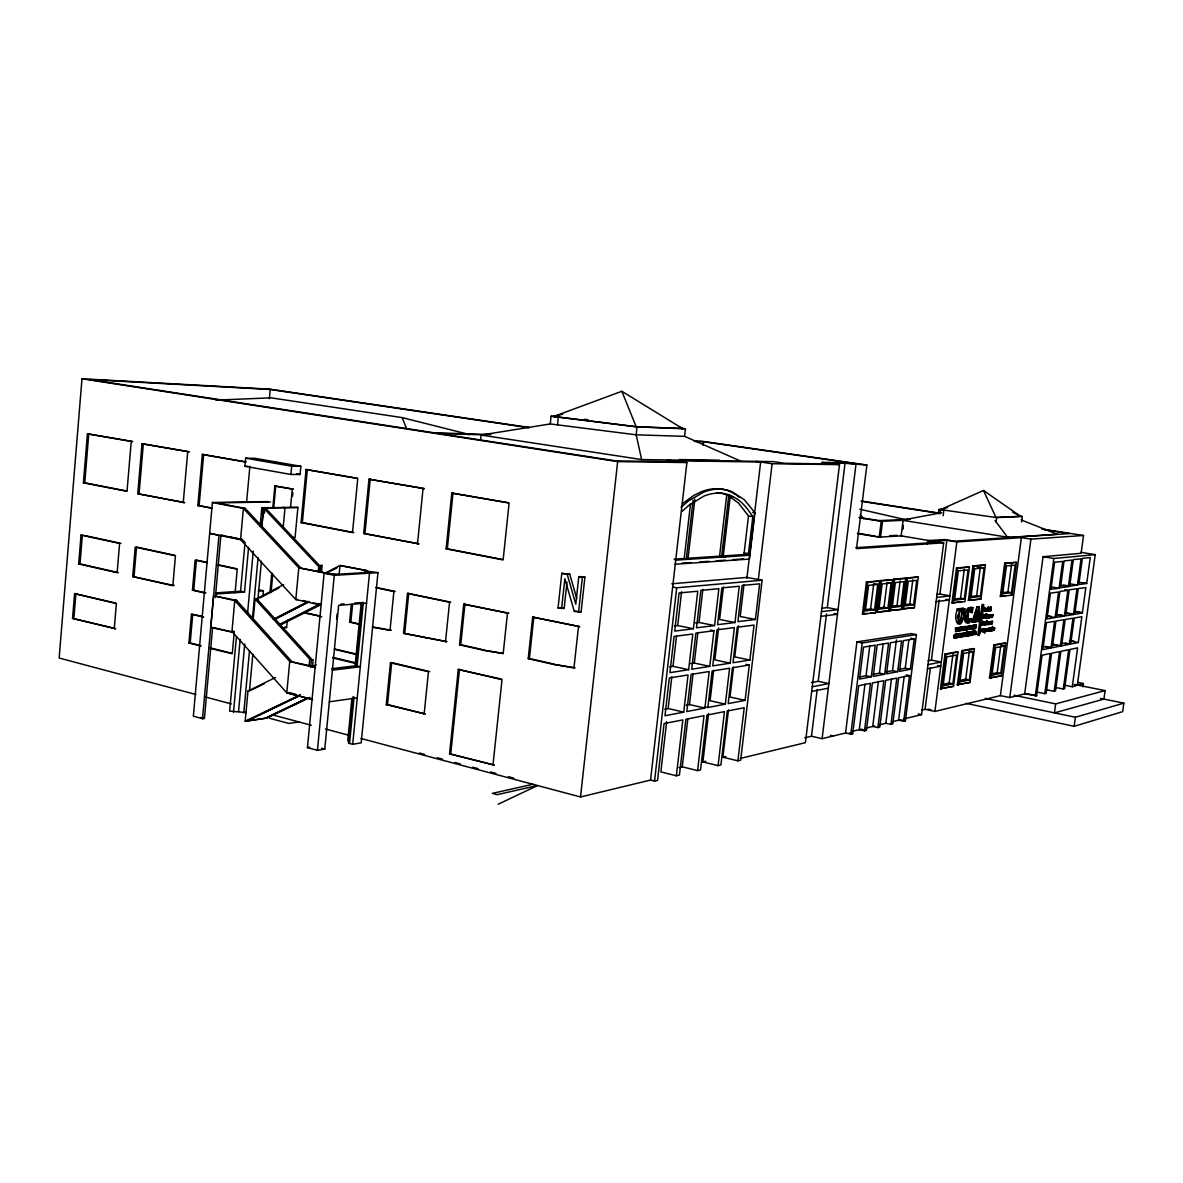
<?xml version="1.0" encoding="UTF-8"?>
<svg xmlns="http://www.w3.org/2000/svg" width="1183" height="1183" viewBox="0 0 1183 1183"><rect width="100%" height="100%" fill="white"/><g stroke="black" fill="none" stroke-linecap="round" stroke-linejoin="round"><path stroke-width="1.5" d="M989.018 629.075L987.657 628.838L988.027 631.175L988.811 628.306L988.884 631.071L989.136 628.557L988.426 630.983L990.644 628.217L989.609 630.938L988.485 630.524L988.988 629.356M990.851 624.033L991.103 621.593L991.605 624.106L992.271 623.737L991.886 621.474L991.753 623.781M991.694 622.302L992.596 621.326L991.945 623.19M992.034 617.334L991.073 617.452L991.546 615.027L991.975 617.393L992.788 616.358L991.96 614.805L991.62 617.437L992.981 614.628L992.848 615.5M994.622 628.617C993.291 632.062 994.814 627.996 994.548 628.069C994.149 632.521 991.103 628.469 994.74 627.744M984.167 608.254L984.729 607.485L983.709 608.254M984.581 608.343L983.117 607.5L984.729 607.485M988.618 615.929L988.47 616.994M991.413 621.77L990.097 621.8L989.801 624.24L990.718 621.445L991.191 624.136L991.916 622.716M991.561 617.304C993.114 617.822 991.162 615.544 992.981 614.628M965.032 633.408L964.485 632.742L964.16 636.173M984.788 629.8C986.947 626.487 984.079 632.55 985.335 631.323C987.214 625.156 981.165 634.251 984.596 629.814M988.677 623.663C987.568 626.236 988.263 620.025 988.707 622.687M982.437 617.866C984.374 619.182 981.091 614.702 983.945 616.402M990.881 608.964L989.713 610.739L990.215 608.077L990.97 608.328L990.156 610.783L990.955 609.748M989.476 629.164L989.284 630.997L989.594 630.214M957.934 634.472C963.006 631.471 961.247 636.41 959.413 633.851M959.945 634.502L959.916 633.733M957.668 636.558L957.52 634.088L956.884 634.975L956.204 634.354M964.825 627.434C962.844 625.437 965.639 628.04 964.189 626.798M966.467 632.417L965.062 635.389L965.949 632.491C970.578 629.134 968.995 635.818 968.507 633.304C968.345 630.894 967.931 633.94 966.378 632.432M967.886 633.082L967.28 632.609L966.984 635.774M985.927 631.101L986.326 629.001L985.409 631.471L984.892 629.46M967.162 628.513C966.866 624.387 970.444 626.724 966.969 629.74M980.811 629.77L979.657 633.142L981.328 629.77M988.633 610.265L989.032 610.946L989.698 608.432L989.254 610.901L989.949 608.594L989.875 610.487L988.485 611.005L989.299 608.654L988.071 608.432L988.53 607.441L987.982 610.265M956.071 636.484L956.5 637.8L953.986 638.11L953.705 636.143A2.055 0.813 -79.4 0 1 953.986 635.182C955.642 634.591 956.308 634.103 954.4 635.256A2.055 0.813 -79.4 0 0 954.134 636.232L954.592 638.214L955.82 634.384L957.52 634.088M964.677 627.744L964.027 628.454M964.485 629.001L963.997 628.557M987.036 616.106C987.879 618.65 987.864 612.513 987.317 617.689C988.47 618.99 989.609 612.247 988.574 617.689M982.304 621.918L982.141 621.326M986.637 608.446L985.631 611.108L986.637 608.446L986.711 611.197L987.391 610.384M968.581 627.167L968.522 626.103M982.378 623.707C981.639 622.598 984.315 626.606 982.733 622.598C981.151 629.356 985.735 618.398 983.798 623.618C986.873 621.312 981.239 627.389 983.679 622.435C983.591 622.82 980.766 623.264 982.57 622.347M962.725 627.759L961.602 627.286L962.104 629.903L963.184 626.931L962.297 626.916L961.69 629.829M991.147 628.143L990.91 630.687L991.147 628.143L989.801 628.72L991.605 628.069L991.295 630.805L991.872 629.001L990.777 629.74M965.905 636.01L966.304 633.142L964.929 636.173L963.036 635.138L963.48 633.644L963.968 635.123L961.705 636.838L962.326 633.216L962.415 636.543L963.553 635.241M974.748 628.38C977.942 618.65 974.127 633.112 975.62 626.487C975.354 620.203 978.223 632.846 972.677 627.345C973.905 623.264 973.062 630.066 973.535 625.955M982.023 617.289L982.555 615.678L982.467 617.674M984.626 623.057C982.615 628.114 983.665 620.04 985.291 622.953M986.666 610.221L987.199 611.182L987.48 610.058M985.217 615.885L985.114 616.831A1.967 0.754 -79.7 0 0 985.217 617.703C987.879 617.851 983.842 617.881 985.853 614.554A1.967 0.754 -79.7 0 1 986.104 614.273C987.435 613.001 987.036 616.136 985.676 613.947A1.952 0.739 -79.7 0 0 985.35 614.228L985.055 614.776M987.864 631.101L987.79 628.661L987.095 629.149L987.169 631.293L988.648 629.119M982.378 629.977C983.901 626.946 981.372 631.234 982.733 631.471C980.603 630.953 984.537 627.981 984.833 629.282M984.448 630.938C981.269 634.665 983.324 626.591 983.517 629.8M984.182 616.343C983.029 613.8 984.655 619.611 983.014 617.822M987.539 615.899L988.204 616.121M985.454 631.16C987.421 629.962 986.785 627.301 987.14 629.46M993.809 628.883C990.94 628.735 994.016 630.835 994.223 630.435C994.474 627.877 992.3 627.301 993.35 628.794M983.576 607.589L984.152 610.029L984.788 608.846L984.064 611.271L985.291 608.639L984.611 611.389L985.202 609.57M989.077 629.977L989.506 630.643L989.195 628.469L988.973 630.702L990.925 630.79L990.733 629.903M991.458 616.905C990.289 619.079 991.487 611.33 992.153 616.461M991.339 630.184C991.162 628.72 991.28 631.559 992.581 630.598M986.371 608.964L985.853 610.768L988.116 611.019L988.515 606.983L987.997 610.768M986.829 609.053L987.347 608.506M529.511 427.521L269.99 389.177L81.982 378.782L59.15 658.029L195.875 694.465M131.224 441.525L127.01 491.329L83.416 482.812L87.438 433.821L132.54 441.555L87.438 433.821M72.547 618.398L115.579 628.691L72.547 618.398L74.588 593.6L115.964 603.093M126.581 490.975L84.747 482.812L88.769 433.85M73.878 618.295L75.919 593.511M81.035 535.086L119.601 543.426L117.132 572.69L78.669 563.936L81.035 535.086L82.366 535.056L80 563.877L118.448 572.631M114.248 628.809L116.378 603.611L74.588 593.6M987.953 630.243L986.74 630.672L987.376 629.46M137.76 493.74L184.548 502.612L137.76 493.74L142.019 443.729L189.014 451.788L142.019 443.729M139.076 493.725L143.335 443.758M132.718 576.55L135.232 547.108L175.454 555.803L172.836 585.689L132.718 576.55L174.152 585.6M134.034 576.476L136.548 547.049L175.01 555.359M183.247 502.627L187.713 451.773M211.934 508.306L197.827 505.555L202.352 454.42L246.168 461.917M211.476 507.951L199.128 505.54L203.653 454.449M204.689 593.008L192.445 590.228L195.106 560.121L207.395 562.783M188.896 643.064L191.454 614.273L192.755 614.169L190.197 642.931L188.896 643.064L201.036 646.066M192.445 590.228L193.746 590.14L196.408 560.062L206.936 562.339M268.304 501.592L212.393 502.494L193.347 716.188L202.515 718.717L204.422 718.451L212.615 627.345M202.515 718.717L218.988 535.278L209.672 533.37M213.62 595.774L234.752 600.594L289.731 661.415L291.521 661.208L236.6 600.373L213.62 595.774L210.766 627.493L233.672 632.387M215.38 597.548L220.896 535.204L242.367 539.566L244.807 542.228M244.911 466.294L245.65 458.191L254.907 458.309L300.837 466.294L300.068 474.487L290.929 474.472L244.911 466.294L248.001 466.324M235.106 592.594L237.221 569.23L217.923 565.06M231.853 632.565L234.781 600.52L236.6 600.373L234.752 600.594M234.264 631.87L232.267 653.8L209.716 648.21M246.596 502.302L249.864 466.427M236.437 636.691L229.65 711.146L246.256 712.536M215.365 592.92L240.578 591.204L244.985 542.923M233.509 712.181L240.164 639.441M215.69 594.043L244.497 592.077L248.578 547.315M960.433 627.493L959.871 630.997L960.907 627.389M969.587 625.97L969.291 629.267L969.542 625.955M969.749 625.703C967.339 628.173 970.341 632.151 970.104 625.881M238.552 711.486L244.733 644.025M247.587 613.031L253.266 551.056M269.369 398.656L270.212 389.488L89.183 379.521L433.806 432.756L490.945 434.56M260.142 525.829L261.798 507.699L297.894 507.433L295.055 537.629L293.266 537.274M243.787 712.876L249.495 650.783M252.526 617.91L258.071 557.637M253.088 620.587L255.07 599.027L256.829 598.894L311.469 658.946L310.671 667.138M297.894 507.433L263.513 508.025L261.842 526.169L263.676 508.054L265.436 508.025L320.489 566.598L320.002 571.818M310.064 697.423L267.033 717.992L245.177 721.246L247.957 691.035L275.595 677.445M264.312 513.437L264.815 508.01M249.495 690.606L252.837 654.362M257.864 599.929L261.413 561.378M262.892 596.202L263.395 590.79L259.506 589.933M272.844 507.551L274.84 485.991L293.162 489.171L274.84 485.991M273.746 507.537L275.743 485.976M269.975 592.476L271.809 572.749M271.07 592.402L272.726 574.48M283.181 527.352L285.014 507.67L283.21 507.33M290.929 474.472L291.698 466.22L300.837 466.294M290.56 507.256L292.26 489.171M292.482 496.387L292.822 492.779M281.791 627.966L286.626 627.508L287.306 620.217M306.072 469.518L357.754 478.553L352.504 532.587L301.088 522.59L306.072 469.518L357.222 478.243M301.088 522.59L302.36 522.561L307.343 469.533M315.654 666.961L289.731 661.415L286.774 692.824L312.061 699.33M985.262 624.624L985.809 622.021L986.341 624.269L986.474 621.859L985.158 624.151M309.207 664.624L309.724 659.153L255.07 599.027M318.257 571.921L318.759 566.701L263.676 508.054M319.706 572.306L320.356 565.356L322.16 565.252L321.465 572.616M312.475 666.931L313.17 659.641L311.366 659.848M366.553 603.093L338.649 605.356L324.763 749.09L317.428 750.347L307.447 747.597L324.127 573.208L338.353 574.213L366.272 572.513M317.428 750.347L334.257 575.337L377.969 572.646L361.199 742.835L352.697 744.284L348.482 743.161L353.022 696.787M339.122 574.42L339.979 565.489L367.041 570.65L339.979 565.489L325.325 572.971M336.608 619.33L337.125 613.888M985.247 610.975L985.957 608.476L984.759 611.3L984.936 608.639L983.768 609.289M991.103 616.949L991.517 614.864L991.132 616.757M360.342 624.594L349.606 622.169L351.336 604.35M349.606 622.169L350.848 622.051L352.593 604.247M363.684 533.444L418.723 543.825L363.684 533.444L368.978 479.204L424.268 488.623L368.978 479.204M364.941 533.4L370.235 479.204M351.898 698.207L347.728 740.795L348.63 740.647M355.004 666.369L361.244 602.517M350.36 722.917L350.715 719.368M351.588 710.495L351.928 706.946M356.334 661.859L356.689 658.266M357.577 649.26L357.931 645.652M358.626 638.45L358.981 634.842M359.869 625.837L360.224 622.228M361.096 613.223L361.451 609.615M331.61 668.706L356.068 665.733L362.264 602.324M349.547 743.442L354.087 697.053M357.118 665.999L363.344 602.398M352.697 744.284L369.48 573.178L365.207 572.291L370.102 571.995L364.349 570.798L377.969 572.646M986.43 617.186L987.494 615.012L987.746 616.032M986.888 617.275C985.276 619.981 987.554 612.602 986.829 616.284M990.541 623.204C988.145 625.984 991.058 618.398 989.52 623.707M992.049 629.947L991.709 630.731L991.945 629.785M992.478 630.362L992.537 626.517L991.753 630.421M372.808 627.33L390.02 630.347L393.88 591.544L395.107 591.456L375.765 587.36M386.279 704.684L390.464 662.746L391.691 662.584L387.521 704.491L386.279 704.684L425.348 714.029L387.521 704.491M480.535 440.327L481.082 435.048L550.302 423.943L551.056 416.239L558.332 416.564M557.533 424.86L558.287 417.141L551.056 416.239M955.391 637.533L956.322 636.779L955.42 637.238M986.844 610.28L986.74 611.093M988.293 622.48C988.012 619.655 986.104 626.058 989.254 623.885C990.777 618.99 986.267 623.825 989.299 624.047M403.507 633.289L446.716 641.644L403.507 633.289L407.514 593.363L450.767 602.162M404.749 633.156L408.741 593.274M417.495 543.884L423.041 488.638M956.056 628.04L955.746 631.367L956.589 627.951L956.101 631.397L957.639 627.685L959.029 630.258L959.206 627.522L958.614 630.169M955.509 635.552C952.862 632.816 954.977 641.955 954.548 635.448C956.618 630.613 959.206 642.265 958.378 634.28C960.995 632.728 957.919 642.103 960.315 634.236M965.949 615.707L965.89 620.395M966.289 635.315L966.881 632.491L966.481 635.966M969.809 633.644C970.341 638.805 971.273 629.386 970.932 632.077C970.918 643.123 975.31 623.899 972.81 634.576M424.12 714.221L428.453 671.752L390.464 662.746M451.802 493.074L509.104 503.056L503.13 559.899L446.109 548.853L451.802 493.074L508.498 502.716M446.109 548.853L447.322 548.794L453.015 493.06M445.503 641.792L449.555 602.265L407.514 593.363M507.448 613.4L503.189 653.681L482.738 650.073L459.536 644.839L463.736 604.158L508.631 613.282L463.736 604.158M449.555 753.837L494.154 765.046L449.555 753.837L458.279 669.445L501.459 679.101M459.536 644.839L460.734 644.705L464.934 604.055M737.068 460.571L740.706 461.104L684.602 436.35L685.401 428.778L636.986 426.9L636.173 434.812L641.644 459.566L773.578 461.621L784.906 463.292L832.862 463.973L821.86 462.376L842.858 462.701L860.425 464.357L703.486 441.732L694.273 441.436M955.08 635.463L955.169 634.251M957.121 637.075L956.293 637.622M960.744 635.345C962.208 636.942 959.383 638.036 959.812 636.439M964.825 635.744L964.707 633.26M971.184 632.713L971.302 631.515M974.171 631.707C974.629 630.79 973.018 639.219 974.91 631.219M983.99 607.766L983.103 611.36L983.28 609.452M982.896 610.679L982.57 611.389L983.576 610.753M984.7 624.077L985.424 621.962L984.892 622.702M990.275 616.55C991.812 610.384 988.056 623.116 988.234 615.663M450.767 753.615L459.492 669.282M955.524 634.887L957.106 633.999M963.938 627.419L964.944 626.635M963.908 633.718L962.385 636.617L963.627 632.816L964.234 636.07L966.112 635.862L966.615 632.58M973.402 634.251L972.411 634.665L972.663 631.426M983.591 631.367L984.182 629.282M492.956 765.283L502.021 679.678L458.279 669.445M983.975 629.888L983.546 629.533M987.657 623.766L988.249 622.021M987.302 622.273L987.066 624.432M578.472 626.753L573.962 667.966L552.52 664.166L528.209 658.694L532.661 617.097L579.626 626.62L532.661 617.097M528.209 658.694L529.393 658.547L533.844 616.979M566.997 582.095L564.143 608.402L558.051 607.929L561.807 573.311L569.748 574.184L576.801 598.687M561.6 608.654L564.838 578.783L574.273 611.271L581.104 611.892L584.92 577.127L578.798 576.609L575.781 604.188L567.219 574.361L561.807 573.311M578.576 612.158L582.391 577.319L584.92 577.127M956.455 634.887C957.417 632.195 958.126 638.243 956.071 637.711M964.529 626.561L964.396 627.345M967.502 632.994L967.59 632.225C972.603 640.432 968.241 628.084 971.568 632.801M966.703 621.814L968.419 621.179L969.72 618.635L971.45 618.946L969.602 622.021L967.945 621.607L968.507 611.936L971.095 608.639L972.308 612.587L972.855 607.604L970.977 607.308L970.459 608.373L968.64 607.633A7.423 2.884 -79.7 0 0 967.383 608.713A7.128 2.765 -79.7 0 0 966.23 610.798A8.296 3.224 -79.6 0 0 965.328 613.666L964.751 618.354A7.497 2.913 -79.6 0 0 965.195 621.622L966.171 622.835L967.65 622.598M982.615 629.977C982.26 626.458 980.929 634.221 982.526 630.657M983.221 616.476C985.483 617.215 983.931 614.14 983.709 616.387M580.513 796.972L617.659 461.621L686.894 462.553L650.546 780.07L580.513 796.972L360.904 738.458M959.561 634.413L959.768 633.556M981.195 621.297L982.082 621.445L980.663 625.082L982.319 625.038C982.127 625.363 979.036 621.238 982.866 621.164M987.332 631.101L987.125 629.622L988.751 628.41M955.864 630.14L956.234 631.692L957.017 630.021M990.038 630.288L989.609 630.938L990.881 628.691M650.546 780.07L654.539 781.091L676.706 587.788L762.118 580.217L740.662 760.166L737.881 760.832L722.872 757.209L728.491 709.785M674.088 559.145L684.232 558.48L690.532 503.588M666.65 721.63L660.868 771.893L676.365 775.782L679.426 775.042L685.903 719.264L704.003 715.685L697.586 770.621L682.251 766.821L678.924 767.604M664.713 709.179L668.158 708.543L671.811 676.809M669.578 666.842L673.009 666.31L676.484 636.114M674.266 625.97L677.696 625.556L681.585 591.766M693.075 500.276L686.332 558.864L690.34 559.189M688.003 558.76L694.865 499.137M703.072 445.37L703.486 441.732M986.622 615.278L986.77 613.962M676.365 775.782L682.842 719.885L664.077 723.597L657.556 780.351L654.539 781.091M683.744 712.136L688.048 674.946L669.327 677.977L664.979 715.745L683.744 712.136L668.158 708.543M688.654 669.711L692.794 634.014L674.088 636.424L669.933 672.654L688.654 669.711L673.009 666.31M693.401 628.75L697.748 591.219L679.086 592.964L674.709 631.086L693.401 628.75L677.696 625.556M682.251 766.821L687.767 719.427M686.17 705.172L689.482 704.565L693.075 673.63M690.665 663.619L694.303 663.057L697.807 632.92M695.382 622.894L699.02 622.45L702.85 589.415M687.663 558.258L719.575 556.173L726.717 495.012A124.925 62.906 -78.7 0 0 716.972 492.512M981.801 621.933L982.762 622.007M983.679 616.55L983.753 617.689L984.3 617.156M984.744 630.435L984.537 632.742L985.454 628.779M704.905 708.07L709.179 671.515L691.109 674.443L686.791 711.545L704.905 708.07L689.482 704.565M713.941 630.746L695.9 633.068L691.715 669.223L709.77 666.369L713.941 630.746L710.495 630.051M714.547 625.585L718.865 588.705L700.854 590.376L696.506 627.818L714.547 625.585L699.02 622.45M707.848 707.508L712.122 671.042L729.586 668.218L725.342 704.151L707.848 707.508L704.432 706.724M737.881 760.832L744.211 707.715L727.308 711.057L720.935 764.957L718.081 765.652L702.909 761.926L708.587 713.541M713.645 670.303L710.081 700.72L725.342 704.151M718.599 628.055L714.872 659.907L730.177 663.16L734.377 627.596L716.957 629.829L712.728 665.911L730.177 663.16M723.419 586.975L719.604 619.463L734.968 622.524L739.257 586.265L721.867 587.877L717.563 624.668L734.968 622.524M718.081 765.652L724.454 711.634L706.961 715.094L700.543 769.911L697.586 770.621M722.902 555.951L743.944 554.576L748.499 515.951L738.458 503.026L729.719 496.683M733.534 667.094L730 696.994L745.083 700.351L749.297 665.023L745.926 664.314M738.429 625.733L734.747 656.876L749.889 660.055L754.044 625.082L737.216 627.241L733.031 662.717L749.889 660.055M743.989 584.565L740.218 616.476L755.405 619.478L759.649 583.855L742.155 585.467L737.881 621.622L755.405 619.478M675.197 560.195L748.262 555.345L752.832 516.66C746.71 507.27 738.576 496.564 726.717 495.012M746.872 578.369L760.654 462.021L674.887 460.734L686.894 462.553M681.024 507.285L688.669 500.793L703.855 492.069A135.838 68.126 -78.6 0 1 732.129 491.758L744.388 499.788L754.946 512.757L749.46 559.071L675.035 564.247M993.099 628.957L993.395 630.406M758.244 580.321L772.115 463.721L839.501 464.638L805.401 742.687L740.307 758.407M938.43 513.644L938.932 509.489L942.54 509.37M940.071 513.762L940.559 509.607L983.487 490.487L1020.515 516.291L1012.648 512.165M943.176 515.729L943.842 510.184L938.932 509.489M996.16 521.836L996.678 517.607L1022.275 516.453L1021.594 521.925M986.208 610.132L986.252 611.108L986.77 610.546M988.811 615.855C989.372 613.06 989.949 619.581 988.012 617.363M988.884 622.672L988.618 623.988M804.751 737.822L811.479 736.225L817.216 689.482M811.523 682.576L818.222 681.319L826.503 614.007M822.289 608.195L827.287 607.589L845.032 463.292L866.873 465.008L856.507 548.646L943.679 542.82L921.557 714.65L903.871 718.924M811.479 736.225L822.096 738.665L855.915 464.86M987.435 622.938L987.835 622.524M822.096 738.665L845.564 733.002L856.921 641.881L911.324 633.615L916.426 634.606L905.394 720.876L903.694 721.29L898.622 720.181L904.211 676.38M862.422 614.081L866.429 581.992L879.398 581.045L875.405 612.794L862.422 614.081L867.435 613.43M863.694 614.317L867.701 582.213L879.398 581.045M845.564 733.002L850.814 734.185L862.23 642.931L916.426 634.606M850.814 734.185L852.706 733.726L858.71 685.696L870.466 683.36L864.492 730.857L859.272 729.689L864.995 684.099M857.498 533.592L879.206 537.2L881.202 521.319L903.087 520.328L901.121 535.869L933.712 541.341M865.956 609.556L870.57 608.979L873.734 583.692L877.742 584.417L874.562 609.718L865.365 610.901L868.559 585.363L877.742 584.417M879.206 537.2L880.566 537.038L882.548 521.171L858.976 517.4M983.265 615.278L982.748 614.435L982.792 617.881M991.043 607.84L990.526 606.997L990.511 608.239M992.064 628.912L991.576 628.735M859.316 676.987L866.045 675.715L869.786 645.933M876.071 612.306L880.048 580.631L892.692 579.714L888.744 611.049L876.071 612.306L885.86 611.019M877.328 612.543L881.305 580.853L892.692 579.714M871.294 676.794L875.257 645.223L863.546 647.131L859.553 679.057L871.294 676.794L866.045 675.715M864.492 730.857L866.414 730.384L872.389 682.975L883.834 680.698L877.904 727.589L872.729 726.436L878.407 681.423M878.57 607.958L883.967 607.278L887.102 582.332M872.906 674.399L879.457 673.157L883.154 643.863M891.08 583.042L882.148 583.958L878.969 609.156L887.93 608.018L891.08 583.042L888.433 582.568M889.365 610.561L893.313 579.3L904.418 578.191L905.66 578.413L901.727 609.349L889.365 610.561L901.727 609.349M890.607 610.798L894.555 579.522L905.66 578.413M902.806 528.919L903.235 525.474M884.647 674.221L888.596 643.064L877.18 644.912L873.217 676.425L884.647 674.221L879.457 673.157M902.866 528.934L903.309 525.474M891.775 606.288L897.01 605.622L900.13 581.001M879.427 724.824L885.845 723.271L891.479 678.835M886.126 671.885L892.514 670.657L896.418 639.944M900.943 606.347L904.078 581.696L895.368 582.598L892.219 607.471L900.943 606.347L897.01 605.622M902.318 608.875L906.237 578.014L917.047 576.934L918.289 577.156L914.385 607.692L902.318 608.875L914.385 607.692M903.546 609.112L907.479 578.236L918.289 577.156M985.114 623.204L984.596 622.435L985.75 622.421L985.868 624.565L984.286 624.698L985.853 624.668M885.845 723.271L890.962 724.395L896.847 678.11L885.697 680.329L879.782 727.131L877.904 727.589M897.66 671.707L901.579 640.949L890.459 642.753L886.525 673.852L897.66 671.707L892.514 670.657M904.625 604.661L909.742 604.01L912.832 579.7M899.021 669.415L905.246 668.232L908.899 639.678M913.631 604.735L916.736 580.38L908.248 581.267L905.128 605.814L913.631 604.735L909.742 604.01M903.694 721.29L909.55 675.597L906.148 674.901M914.237 638.894L903.398 640.654L899.494 671.352L910.348 669.267L914.237 638.894L910.821 638.229M927.324 544.076L927.768 540.616L944.625 539.552L954.592 541.163L1069.358 533.607L1044.16 529.703M989.994 629.326L989.875 628.143M921.72 710.125L925.076 709.327L930.43 667.803M928.078 660.735L931.42 660.114L939.169 600.003M936.596 594.457L939.938 594.058L946.858 540.306L956.855 541.932L1021.387 537.629L1030.925 539.137L1083.539 535.485L1081.114 553.289L1043.066 556.72L1024.67 693.889L1036.619 695.722L1042.075 655.205L1050.238 653.519L1044.811 693.652L1037.772 692.232M925.076 709.327L934.91 711.427L956.855 541.932M940.515 688.683L944.995 654.022L956.825 651.848L957.993 652.084L953.528 686.317L940.515 688.683L953.528 686.317M951.96 602.931L956.5 567.929L969.409 567.027L964.914 601.6L951.96 602.931L962.045 601.615M941.698 688.92L946.193 654.258L957.993 652.084M953.143 603.153L957.698 568.136L969.409 567.027M956.337 628.277L955.48 628.04L957.136 628.129M942.614 684.439L949.195 683.02L952.921 654.303M957.269 637.563L954.918 637.918L954.873 637.046M954.016 599.101L960.537 598.273L964.308 569.289M956.219 634.502L955.834 637.681M956.958 628.04L956.781 628.469M956.115 636.484L956.278 635.227L956.544 636.558M956.308 637.667L956.751 636.868M956.855 634.265L956.455 637.519M957.476 631.012C958.2 632.92 956.248 627.567 958.467 627.7L959.029 630.258M959.162 627.685C960.3 637.415 957.151 622.761 957.742 631.116M958.467 627.7L957.683 631.367L958.363 628.469M958.053 637.578L958.437 633.777M958.999 631.204L958.748 627.508L960.759 627.552M959.117 633.881L958.407 637.179L959.724 637.238M959.664 630.657C958.422 631.796 962.489 622.583 962.104 629.903M958.836 637.253L959.324 633.999M952.906 683.789L956.648 655.027L946.829 656.861L943.073 685.918L952.906 683.789L949.195 683.02M960.345 627.389L960.019 630.85M959.309 637.312L959.886 633.97L958.777 634.694M960.552 627.212L961.794 627.005M964.293 598.938L968.064 569.925L958.334 570.871L954.518 600.195L964.293 598.938L960.537 598.273M960.419 635.301L960.818 633.733L960.315 637.031M957.919 633.984C963.139 632.21 959.96 638.081 959.309 637.06M963.346 630.421L964.485 630.228C965.328 628.158 961.143 633.482 964.204 626.946M963.805 626.827L963.406 630.036L964.722 629.312M964.101 628.927L964.219 627.685M963.627 632.816L963.79 636.528L964.929 636.173M966.067 628.143C965.698 624.624 968.419 627.715 965.52 628.099M964.973 632.92L965.491 635.463M965.343 626.517C963.864 636.617 967.31 621.696 965.653 628.069M965.461 629.918L965.284 626.532M966.112 626.694C963.672 629.43 967.694 631.308 966.26 628.217M965.284 636.114C969.897 637.844 967.945 627.862 967.931 635.552M965.89 633.068L965.432 635.951M966.289 629.77L965.831 626.62M966.334 636.084L965.505 635.848M967.428 629.814L967.59 628.587M967.975 635.641L967.132 635.789L967.798 634.96M968.611 632.447L968.404 635.626L965.698 636.188M970.119 632.166C968.773 631.042 968.197 636.336 969.883 635.375L968.818 635.655L967.975 634.014L968.404 635.567C970.829 635.996 968.833 629.563 970.119 632.417A2.026 0.784 -79.4 0 0 969.853 633.378L969.217 635.582L968.773 633.955M970.075 629.016L970.4 625.6L971.406 626.265M969.542 634.901L969.764 631.973M971.568 627.478L969.927 629.164L970.77 625.807M970.149 628.898L970.799 628.912C973.106 619.404 970.297 635.685 970.814 625.674L971.672 626.369M972.13 633.763L970.992 635.123L972.544 633.644L972.071 632.18L972.456 634.901M975.472 625.068L974.822 628.262L973.432 628.735L973.269 625.053L972.042 628.809L973.713 625.127L974.008 628.543M971.406 635.197L972.204 631.352M973.18 627.463C973.579 629.992 970.977 627.67 973.594 627.537M973.579 628.557L973.032 627.626M973.387 631.485L974.334 633.822L972.988 631.308M974.2 631.293L974.585 631.308M974.629 628.129L975.058 624.979M974.156 634.472L975.206 631.633L974.156 634.472L975.28 633.216M975.014 634.576L974.541 633.896M975.694 633.289C974.067 631.722 976.182 635.271 975.931 633.748C975.25 626.103 976.167 636.395 974.969 633.97M957.387 684.691L961.838 650.65L973.239 648.565L974.408 648.787L969.986 682.428L957.387 684.691L969.986 682.428M968.419 600.328L972.899 565.932L984.241 564.868L985.409 565.06L980.958 599.056L968.419 600.328L980.958 599.056M958.555 684.942L963.006 650.872L974.408 648.787M969.602 600.535L974.082 566.125L985.409 565.06M959.369 680.55L965.712 679.19L969.409 650.961M970.356 596.572L976.655 595.774L980.396 567.278L984.093 567.914L980.367 596.424L970.932 597.637L974.688 568.816L984.093 567.914M973.091 651.67L963.627 653.445L959.886 681.985L969.395 679.929L973.091 651.67L970.637 651.197M989.491 677.963L993.868 644.927L1004.559 642.961L1005.683 643.182L1001.35 675.833L989.491 677.963L1001.35 675.833M1000.315 596.38L1004.707 563.167L1016.419 562.354L1012.057 595.197L1000.315 596.38L1005.624 595.685M990.644 678.184L995.007 645.134L1005.683 643.182M1001.469 596.587L1005.861 563.359L1016.419 562.354M991.886 673.792L997.21 672.639L1000.581 647.175M1002.622 592.698L1007.916 592.032L1011.569 564.498M1004.411 646.036L995.583 647.692L991.931 675.271L1000.788 673.349L1004.411 646.036L1000.833 645.356M1011.524 592.653L1015.177 565.104L1006.408 565.962L1002.726 593.792L1011.524 592.653L1007.916 592.032M934.91 711.427L1000.389 695.619L1021.387 537.629M1000.389 695.619L1009.779 697.556L1030.925 539.137M1105.085 690.591L1055.665 703.885L1054.467 712.891L1103.931 699.079L1105.085 690.591L1074.223 684.439M956.707 609.615C966.881 604.291 964.308 619.567 959.931 623.426C956.988 619.996 959.65 612.439 961.114 608.727C969.232 603.685 960.907 632.757 957.905 621.548C962.711 597.681 950.955 615.766 958.008 624.047M957.298 618.132L957.727 614.894M961.158 609.23L958.452 609.94L961.099 609.644M961.424 615.811L962.326 609.718M962.799 609.452L965.003 608.801M963.258 608.491L964.944 609.215M975.975 621.045L978.208 621.016L978.371 616.875L976.093 617.156L975.576 622.021L971.997 621.947L977.054 606.642L978.933 606.938L979.953 621.474L975.931 621.445L976.655 616.565L974.378 616.831M973.713 622.258L978.933 606.938M1035.302 696.048L1053.846 558.48L1095.221 554.62L1077.299 685.475M1050.992 647.973L1054.6 621.312L1046.467 622.687L1042.829 649.6L1050.992 647.973L1042.164 646.302M1055.103 617.57L1058.563 592.018L1050.46 593.112L1046.97 618.901L1055.103 617.57L1046.822 616.077M1059.066 588.262L1062.704 561.422L1054.615 562.221L1050.962 589.311L1059.066 588.262L1050.77 586.842M1074.164 726.303L1075.377 717.253L1123.835 703.131L1122.682 711.648L1074.164 726.303L966.186 703.367M1082.918 686.879L1083.377 683.537L1077.979 682.458M1047.192 689.896L1054.171 691.301L1059.554 651.611L1051.583 653.253L1046.156 693.312L1044.811 693.652M1060.308 646.11L1063.887 619.744L1055.931 621.09L1052.323 647.707L1060.308 646.11L1051.539 644.469M1067.865 590.376L1059.938 591.441L1056.434 617.349L1064.389 616.047L1067.865 590.376L1064.582 589.814M1068.382 586.65L1071.975 560.121L1064.079 560.89L1060.456 587.685L1068.382 586.65L1060.145 585.26M1061.609 645.859L1065.188 619.522L1072.966 618.206L1069.417 644.291L1061.609 645.859L1052.87 644.217M1069.728 586.088L1073.336 559.589L1081.055 558.834L1077.476 585.082L1069.728 586.088L1063.147 584.964M1056.404 687.619L1063.325 688.994L1068.678 649.733L1060.87 651.33L1055.487 690.976L1054.171 691.301M1073.469 614.554L1076.974 588.764L1069.225 589.799L1065.691 615.825L1073.469 614.554L1064.419 612.942M1063.709 685.046L1072.286 686.746L1077.595 647.885L1069.95 649.467L1064.611 688.669L1063.325 688.994M1078.334 642.517L1081.853 616.713L1074.253 617.999L1070.689 644.04L1078.334 642.517L1069.373 640.861M1082.356 613.09L1085.846 587.581L1078.26 588.602L1074.741 614.332L1082.356 613.09L1075.17 611.818M1086.704 583.515L1090.253 557.563L1082.386 558.317L1078.807 584.535L1086.704 583.515L1077.713 581.992M979.938 632.639L980.042 629.297L981.624 629.356M980.352 632.742L980.53 629.238M981.92 623.618L982.112 622.273M982.836 618.325L983.147 614.081L982.792 617.792M983.738 609.94L984.374 608.713M985.38 610.886C986.548 609.082 985.395 612.395 984.581 610.65M983.206 628.868L983.014 631.441M984.951 628.691C983.561 633.866 985.483 632.254 983.369 630.923M983.058 631.53C984.596 625.467 981.801 634.221 983.073 630.066M984.995 621.977L984.286 624.654M984.729 624.787L985.128 624.033M987.243 608.387L987.243 610.458M985.247 624.728L984.286 624.698M987.14 611.182L988.012 606.909M988.559 607.426L988.426 610.354M988.692 622.11C983.798 621.755 989.432 627.7 989.624 621.637M986.622 628.631L985.35 629.548M987.775 621.814L987.051 624.535L989.402 624.299M987.849 624.225L986.371 624.387L986.933 621.933L986.622 624.358M990.659 610.872L990.925 606.657L990.689 610.295M988.204 629.193L988.249 628.41M988.811 624.358L989.165 621.548M988.071 617.733L989.18 617.63L989.387 615.056L989.698 617.659L990.156 615.071L991.28 614.864L990.777 617.378L989.86 617.334L990.555 614.731M991.665 624.033L991.339 621.459L991.177 623.737M992.404 615.426L992.478 614.539M990.437 630.85L990.689 628.055M992.019 622.125L992.138 621.252L992.478 622.214M992.537 626.517L992.079 630.657M979.14 635.448L983.561 604.646L979.213 635.448L977.779 635.197L982.127 604.409L983.561 604.646M993.883 629.593L993.838 630.421M994.164 628.543L994.252 627.67M956.589 629.947L955.524 631.545L955.524 628.129M961.217 617.304L959.576 622.983M984.759 615.796L984.655 616.757A1.967 0.754 -79.7 0 0 984.759 617.63C986.726 619.803 984.019 612.572 986.164 615.19M956.707 635.301L955.583 636.04M973.343 620.484L973.668 619.182M971.332 627.537L970.725 628.824M991.591 628.572L991.354 630.332M987.509 616.018L988.707 615.574M993.129 628.794C994.445 626.532 991.531 631.338 993.232 629.415M967.487 635.596L967.96 632.373M986.267 621.563L986.533 620.557M986.77 621.637L987.243 620.617M988.101 616.801L986.918 617.703L987.199 615.249M987.287 630.125L986.563 631.13L986.548 629.223M964.308 629.223L964.485 630.228M971.716 631.589L970.533 632.506A2.026 0.784 -79.4 0 0 970.267 633.452L970.533 635.389L970.977 634.251M971.82 634.517L973.121 634.65L971.953 634.946M982.127 623.959L982.319 625.038M968.226 626.029L968.123 627.108M972.485 632.254L971.627 633.659M988.811 608.594L988.071 608.52M974.615 616.018L976.448 609.999L976.64 615.781L978.356 616.092L978.164 610.324L976.345 616.343L974.615 616.018L976.64 615.781M966.304 633.142L965.343 636.262L965.136 633.349M987.657 616.713L988.278 614.938M967.369 634.872L966.467 635.611M966.777 611.611L967.295 610.177M982.541 624.062L980.663 625.082M966.999 633.896C968.167 632.683 967.043 635.434 967.043 634.088M981.92 629.903L982.896 629.282M970.459 608.373L972.189 608.683L972.855 607.604M971.45 618.946L969.38 622.909L967.901 623.16L966.925 621.947A7.497 2.898 -79.6 0 1 966.481 618.665L967.058 613.992A8.311 3.209 -79.6 0 1 967.96 611.108A7.142 2.765 -79.7 0 1 969.114 609.023A7.423 2.884 -79.7 0 1 970.371 607.944L972.189 608.683M969.72 618.635L968.404 621.829M991.177 624.018L990.718 623.648M975.931 621.445L979.997 621.075M989.417 610.413L988.988 608.284M986.726 624.299L988.899 624.343M988.604 608.417L989.018 607.515M990.659 610.502L990.289 608.225L989.772 610.546M974.334 628.306L974.762 625.008M955.524 637.814L955.849 634.472M967.561 609.615L969.661 608.461L970.444 612.291L972.308 612.587M980.855 624.89L981.328 621.312M972.13 628.661L972.914 628.809M984.714 609.659L984.419 610.886M970.947 635.094L971.006 634.295M990.215 610.783L990.925 610.472M987.154 610.975L988.515 606.983M958.777 622.864C961.158 619.463 962.829 612.158 961.054 609.127M968.345 633.881L968.67 632.121M982.777 615.707L982.245 618.177M682.088 511.367L689.393 504.86L703.959 496.106A125.102 62.758 -78.7 0 1 731.109 495.721M990.408 624.092L990.955 621.681M682.473 503.647L693.933 495.337L701.504 491.684A135.749 68.215 -78.6 0 1 729.807 491.389L736.137 494.76M975.029 628.277L975.517 624.801M968.729 629.267L969.705 629.356M283.595 584.653L256.415 598.923L258.234 598.805M259.831 597.962L279.011 587.892M309.192 601.526L274.974 619.182L309.369 601.57M273.229 619.36L307.565 601.703M278.744 625.112L319.292 604.306M327.085 572.868L336.859 567.884M278.552 625.127L320.8 604.01M280.327 624.979L320.933 604.69M251.402 690L264.415 683.611M312.859 666.487L316.186 664.861M300.053 695.353L246.996 720.979L300.231 695.397M245.177 721.246L300.098 694.835M265.243 718.258L308.305 697.659L265.45 718.303L246.256 721.127M498.235 804.218L537.585 785.542L497.097 794.665L492.32 793.364L532.897 784.285M973.018 628.557L973.993 628.631M962.992 630.228L963.42 626.827M679.279 426.93L682.606 428.497L636.143 426.693L553.733 416.475L621.844 391.277L682.443 428.497M984.123 632.535L985.084 632.668M947.598 507.418L940.559 509.607L996.678 517.607M1077.624 685.09L1083.377 683.537M559.145 416.978L553.733 416.475L562.59 414.242M1072.286 686.746L1075.628 685.903M1009.779 697.556L1025.986 693.563M890.962 724.395L892.795 723.952L898.681 677.755L909.55 675.597M852.514 731.316L861.209 729.216L866.414 730.384M866.148 728.018L874.621 725.978M892.381 721.689L900.322 719.782L905.394 720.876M702.909 761.926L705.793 761.246M722.872 757.209L725.785 756.514M965.89 628.35L966.718 629.859L965.047 629.74M811.701 691.419L828.337 688.166M927.472 668.779L940.781 666.177L937.483 665.511M745.083 700.351L728.196 703.604L732.425 667.744L749.297 665.023M812.263 686.776L828.899 683.582L818.222 681.319M928.004 664.624L941.298 662.066L931.42 660.114M941.683 512.697L901.816 520.18L1009.794 537.555L1006.674 537.038M963.968 635.315L962.977 635.345M972.544 633.837L971.568 633.851M957.594 637.504L956.884 634.975M963.036 635.138L963.968 635.123M964.485 632.742L965.313 632.757M968.759 632.166L966.23 632.58L965.875 635.922M307.447 747.597L309.695 747.227M958.541 631.13L957.934 628.38M965.417 629.829L965.254 630.095M970.356 629.238C972.603 629.474 972.737 624.284 970.504 625.703M298.855 721.911L288.829 723.434L269.384 718.229M329.332 701.815L357.251 697.852M288.548 692.587L286.774 692.824L231.972 631.426L233.776 631.249M552.52 664.166L575.115 667.803M870.792 612.986L875.405 612.794M820.898 616.343L837.475 614.243L833.882 613.548M936.108 601.659L949.343 599.973L946.03 599.367M1084.146 583.086L1085.402 582.923M247.957 691.035L249.776 690.798M971.997 621.947L975.576 622.021M332.393 670.169L360.312 666.754L356.068 665.733M821.475 611.67L838.037 609.629L827.287 607.589M936.655 597.474L949.875 595.848L939.938 594.058M965.92 628.35L965.905 629.844M482.738 650.073L502.671 653.238M976.345 616.343L978.356 616.092M309.724 659.153L311.469 658.946M970.444 612.291L970.977 607.308M425.836 638.332L427.063 638.199M991.724 623.175C991.31 625.142 990.718 620.735 990.437 623.752M574.273 611.271L581.104 611.892M390.02 630.347L391.248 630.214L372.334 626.901M558.051 607.929L564.143 608.402M977.247 567.589L980.396 567.278M987.051 615.944L989.077 615.382M982.585 611.286L983.694 611.419M302.863 612.631L319.647 616.032L305.85 612.912M988.677 608.269L989.742 608.535M671.767 583.796L746.887 577.408L762.118 580.217M340.66 604.217L344.149 603.936M354.619 603.093L359.854 602.665M297.569 599.397L295.794 599.544L240.548 539.64L209.642 533.37M567.219 574.361L569.748 574.184M258.323 591.13L263.395 590.79M681.763 563.182L690.857 562.561M699.937 561.925L709.031 561.304M716.292 560.801L725.386 560.165M732.661 559.663L743.56 558.908M1021.151 519.899L1057.218 534.243L1007.724 537.481L995.007 520.476M855.841 547.67L937.853 542.272L927.768 540.616M946.858 540.306L933.594 541.163L943.679 542.82M320.327 604.942L295.794 599.544L298.781 567.81L332.186 574.302L298.781 567.81L243.387 508.424L212.393 502.494M318.759 566.701L320.489 566.598M889.793 535.722L897.143 535.308M878.821 537.141L901.934 535.825M78.669 563.936L80 563.877M1020.426 516.306L995.953 517.4L983.487 490.487M215.898 400.135L271.025 397.828L402.161 417.614L469.681 434.605M878.925 520.594L910.126 519.322M901.121 535.869L901.993 535.84M300.556 567.707L245.206 508.379L243.387 508.424L240.548 539.64L242.367 539.566L228.26 536.638M270.493 502.006L216.445 502.893L245.206 508.379M197.827 505.555L199.128 505.54M83.416 482.812L84.747 482.812M845.032 463.292L828.499 463.041L839.501 464.638M679.367 459.581L719.634 460.231M684.602 436.35L636.173 434.812L550.302 423.943M694.525 441.008L701.889 441.244L866.873 465.008M482.427 434.826L438.213 433.436L615.929 460.897L679.146 461.784L667.153 459.965M985.025 632.565L984.286 632.358M553.733 416.475L559.175 416.727M584.387 419.329L587.995 419.669M679.959 428.113L685.401 428.778M680.861 428.29L682.606 428.497M558.287 417.141L636.986 426.9M1018.652 515.951L1022.275 516.453M270.212 389.488L528.683 427.714M756.085 461.355L772.115 463.721M481.082 435.048L641.644 459.566M81.982 378.782L617.659 461.621M861.682 501.074L938.06 512.919M1041.72 528.993L1083.539 535.485M861.106 501.281L939.613 513.466M969.173 625.896L969.956 626.044M1054.985 533.888L1057.218 534.243M728.181 495.84L732.588 496.535M1080.715 552.298L1095.221 554.62M859.671 517.858L881.202 521.319M1043.066 556.72L1053.846 558.48M752.669 512.387L754.946 512.757M857.527 533.237L875.169 536.15M876.928 536.446L880.566 537.038M748.499 515.951L752.832 516.66M1004.707 563.167L1005.861 563.359M981.284 629.4L980.042 629.297M972.899 565.932L974.082 566.125M1070.216 583.855L1077.476 585.082M956.5 567.929L957.698 568.136M245.65 458.191L291.698 466.22M1010.918 595.005L1012.057 595.197M318.39 616.151L321.702 616.727M906.237 578.014L907.479 578.236M202.352 454.42L244.881 461.902M744.137 552.875L748.455 553.644M893.313 579.3L894.555 579.522M1074.504 611.167L1081.38 612.38M296.534 473.865L300.068 474.487M976.655 595.774L980.367 596.424M743.944 554.576L748.262 555.345M1065.706 612.735L1072.937 614.021M880.048 580.631L881.305 580.853M1059.125 614.657L1062.408 615.234M1056.168 614.569L1064.389 616.047M866.429 581.992L867.701 582.213M721.142 556.069L725.519 556.853M719.575 556.173L723.937 556.956M1048.168 615.855L1051.48 616.461M977.054 606.642L978.785 606.953M987.465 608.683L986.859 608.801M986.371 610.665L988.116 611.019M970.696 608.136L972.426 608.446M684.232 558.48L688.683 559.293M961.114 608.727L962.858 609.053M961.749 609.526L963.48 609.851M956.766 609.215L958.511 609.526M957.387 609.97L959.132 610.28M983.25 616.299L984.404 616.491M986.178 617.541L986.977 617.748M986.016 617.703L986.962 617.851M976.655 616.565L978.371 616.875M969.838 618.827L971.554 619.153M978.237 621.149L979.953 621.474M973.905 621.312L975.62 621.622M972.042 621.548L973.772 621.859M1070.511 640.461L1073.942 641.097M883.967 607.278L887.93 608.018M989.047 628.543L990.422 628.587M1065.292 643.034L1068.9 643.7M1062.467 643.005L1069.417 644.291M986.06 629.371L987.835 629.548M887.487 610.812L888.744 611.049M973.594 627.345L973.121 625.866M988.84 630.332L990.925 630.79M870.57 608.979L874.562 609.718M983.517 631.234L985.099 631.293M982.674 631.323L984.7 631.485M959.916 627.315L960.966 627.389M973.372 631.234L974.629 631.515M1045.269 646.376L1050.563 647.367M972.544 633.644L972.071 632.18M975.117 634.31L976.093 634.384M971.006 635.02L971.864 635.123M959.65 633.57L960.581 633.807M967.561 635.478L968.818 635.655M955.036 634.517L955.968 634.546M964.441 636.41L963.391 636.35L964.234 636.07M959.783 636.853L961.202 636.972M993.868 644.927L995.007 645.134M261.798 507.699L263.513 508.025M672.639 587.005L676.706 587.788M447.322 548.794L502.538 559.485M302.36 522.561L353.761 532.542M961.838 650.65L963.006 650.872M578.798 576.609L582.391 577.319M944.995 654.022L946.193 654.258M856.921 641.881L862.23 642.931M997.21 672.639L1000.788 673.349M1100.56 698.414L1123.85 703.131M965.712 679.19L969.395 679.929M905.246 668.232L910.348 669.267M1027.761 693.918L1036.619 695.722M221.206 535.204L224.726 535.929M1014.038 695.279L1055.665 703.885M985.321 698.369L1075.377 717.253M324.127 573.208L334.257 575.337M376.283 587.818L393.88 591.544M927.827 709.12L931.095 709.815M694.303 663.057L709.77 666.369M918.245 713.941L921.557 714.65M84.126 535.426L120.932 543.367M219.225 564.986L236.763 568.772M302.833 600.55L309.828 602.103M313.332 602.872L320.342 604.409M240.578 591.204L244.497 592.077M529.393 658.547L553.688 664.018M460.734 644.705L483.936 649.925M849.202 732.928L852.706 733.726M350.848 622.051L359.809 624.077M193.746 590.14L205.99 592.92M830.436 735.323L833.246 735.974M859.864 509.237L906.651 519.928M284.837 627.094L286.626 627.508M194.485 614.583L203.18 616.639M191.454 614.273L203.624 617.156M334.434 648.89L356.97 654.229M393.421 662.998L429.666 671.589M334.907 649.437L357.458 654.791M214.36 627.759L231.927 631.973M332.867 657.364L354.767 662.613M332.807 657.955L354.723 663.234M289.731 661.415L315.092 667.641M190.197 642.931L200.607 645.504M209.273 647.663L231.824 653.238M295.794 694.258L289.066 692.543L288.977 693.475L312.534 699.537M419.359 753.009L424.697 754.429M437.163 757.741L442.501 759.161M454.967 762.488L460.305 763.907M472.771 767.22L478.109 768.639M490.575 771.952L495.914 773.386M508.379 776.699L513.733 778.118M204.748 696.831L231.38 703.929M272.223 714.813L311.262 725.223M325.443 728.994L348.497 735.146M321.584 748.218L324.763 749.09M200.903 717.49L204.422 718.451M978.282 620.75L977.498 615.101M961.602 627.286L961.927 630.731L961.276 627.241M990.171 615.16L989.18 616.609M737.334 495.692L739.715 497.555M957.772 623.057L957.091 621.829M860.322 514.753L863.827 518.79M621.844 391.277L636.143 426.693M402.161 417.614L406.789 429.163M964.899 632.683L965.062 635.389M975.206 631.633L975.265 633.023M984.744 615.959A1.967 0.754 -79.7 0 1 984.995 615.042M985.188 616.047A1.967 0.754 -79.7 0 1 985.454 615.116M962.563 634.103C961.602 641.038 960.271 631.042 962.563 634.103M961.276 635.434C962.193 639.367 962.578 629.4 961.276 635.434M961.705 635.508C962.637 639.426 962.947 629.533 961.705 635.508M728.787 495.352L721.645 556.542L723.212 556.439L730.266 496.165L728.787 495.352"/></g></svg>
